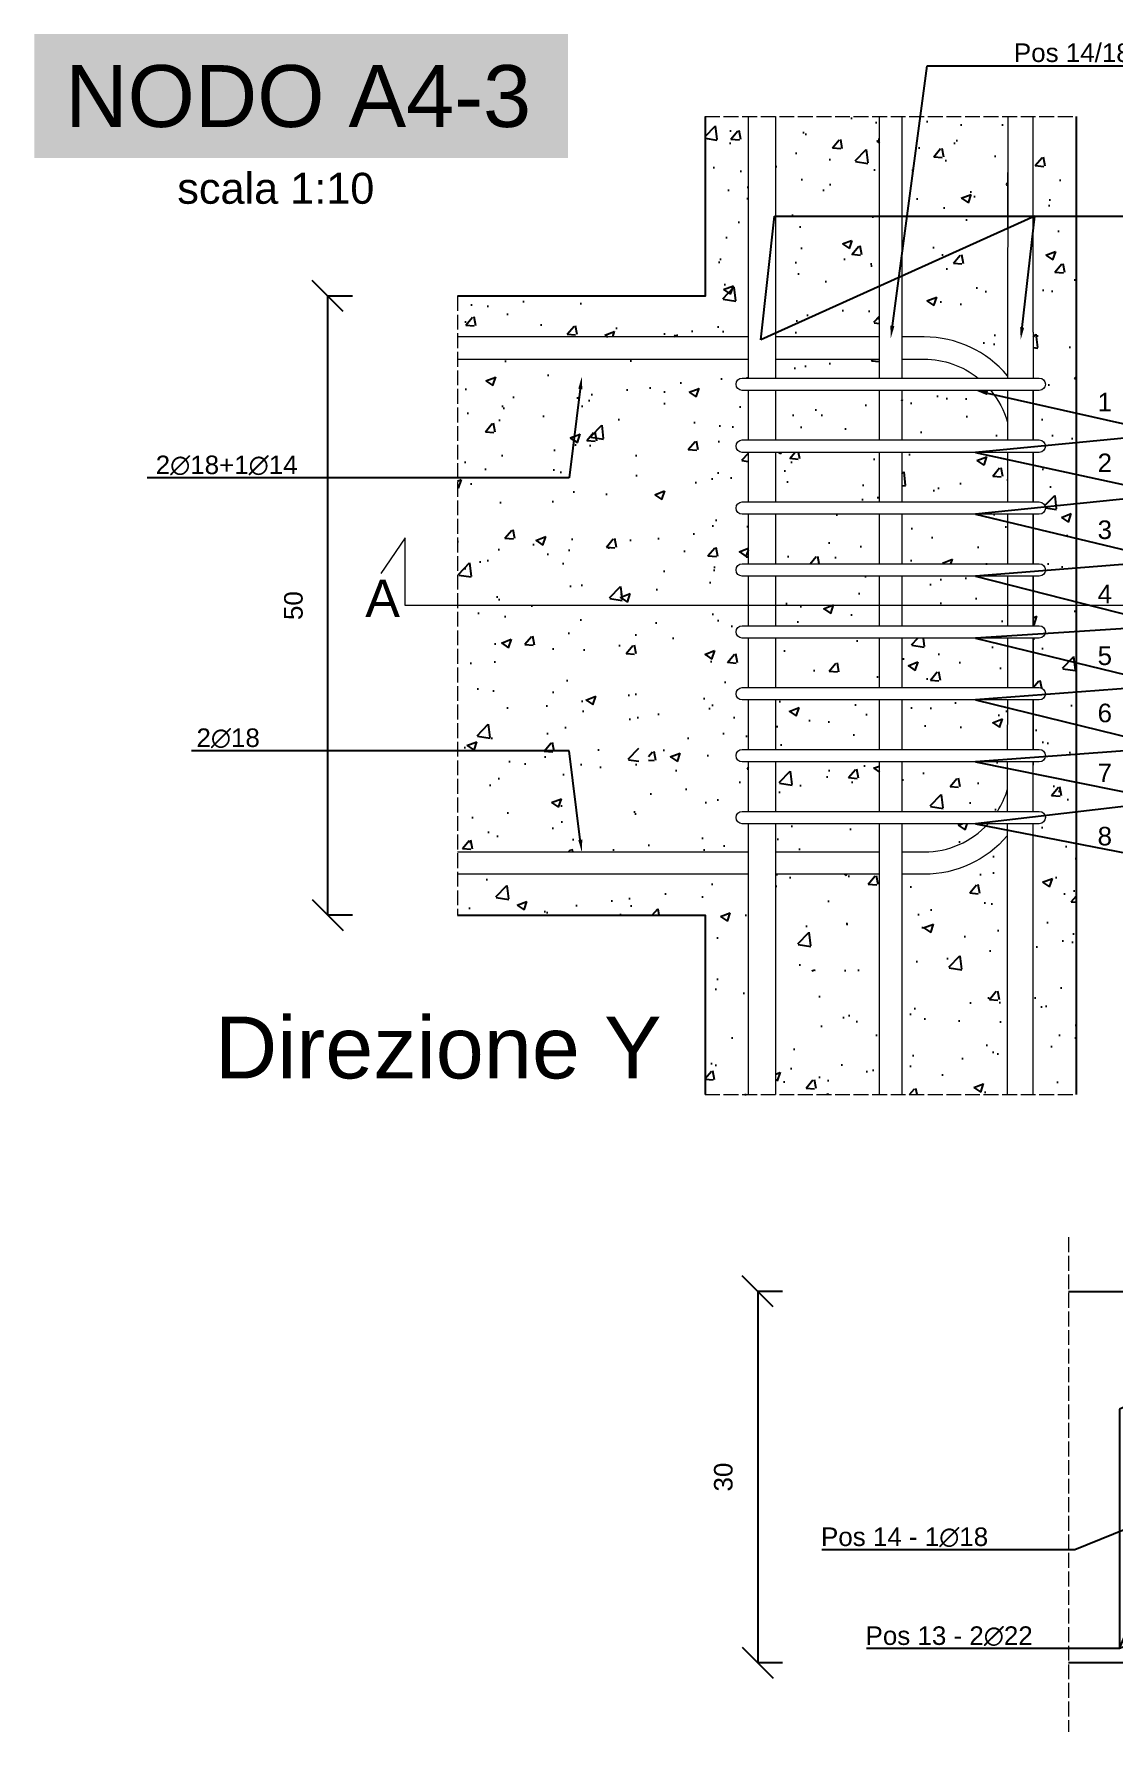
# Model space of a CAD drawing. Header units: millimetres. Extents: x -455371 to 117772, y -78417 to 116564.
# Drawn here: x -333745 to -332872, y 112695 to 114076 of the extents above; entities that cross this region are included whole.
import ezdxf
from ezdxf import colors
from ezdxf.entities.mleader import LeaderData, LeaderLine
from ezdxf.math import Vec2, Vec3

# ---------------------------------------------------------------- set-up
doc = ezdxf.new("R2010")
doc.units = ezdxf.units.MM
doc.linetypes.add('ACAD_ISO02W100', pattern=[15, 12, -3])
doc.layers.get('0').update_dxf_attribs({"color": 255})
for name, color, linetype, lineweight in [('armature', 5, 'Continuous', 18), ('Cls', 7, 'Continuous', 25), ('quote', 5, 'Continuous', 15), ('Scritte', 7, 'Continuous', 15), ('staffe', 10, 'Continuous', 15), ('tratteggio 1 a 50', 230, 'ACAD_ISO02W100', 15)]:
    doc.layers.add(name, color=color, linetype=linetype, lineweight=lineweight)
doc.layers.add('RETINI', color=253, linetype='Continuous')
doc.styles.get("Standard").update_dxf_attribs({"font": 'arial.ttf'})
doc.dimstyles.new('scala 1 a 10', dxfattribs={"dimtxt": 15, "dimasz": 25, "dimexe": 0.183, "dimexo": 0.1, "dimgap": 20, "dimtad": 2, "dimdec": 0, "dimlfac": 0.1, "dimzin": 0, "dimdsep": 46, "dimtxsty": 'Standard', "dimblk": 'OBLIQUE', "dimcen": -25, "dimadec": 0, "dimazin": 0, "dimtfac": 1, "dimtdec": 0, "dimtofl": 0, "dimtmove": 0, "dimatfit": 3, "dimfxl": 20, "dimfxlon": 1, "dimtolj": 1, "dimtzin": 0, "dimarcsym": 0})

# ---------------------------------------------------------------- blocks, each defined once
blk = doc.blocks.new('*U1369')
at = {"layer": 'staffe'}
blk.add_lwpolyline([(-120, 5), (120, 5, -1), (120, -5), (-120, -5, -1)], format="xyb", close=True, dxfattribs=at)
blk = doc.blocks.new('*U1370')
at = {"layer": 'armature', "color": 0, "linetype": 'ByBlock', "lineweight": -2, "transparency": 16777216}
for p in [(0, 350), (0, 300), (0, 250), (0, 200), (0, 150), (0, 100), (0, 50), (0, 0)]:
    blk.add_blockref('*U1369', p, dxfattribs=at)
blk = doc.blocks.new('_Oblique')
at = {"color": 0, "linetype": 'ByBlock', "lineweight": -2}
blk.add_line((-0.5, -0.5), (0.5, 0.5), dxfattribs=at)
blk = doc.blocks.new('*D2414')
at = {"layer": 'Defpoints', "color": 0, "transparency": 16777216}
for p in [(-332815.4, 113060.7), (-333160, 112760.7), (-332815.4, 112760.7)]:
    blk.add_point(p, dxfattribs=at)
at = {"layer": 'quote', "color": 0, "lineweight": -2, "transparency": 16777216}
for p, q in [((-333140, 113060.7), (-333160.2, 113060.7)), ((-333160, 113060.7), (-333160, 112760.7)), ((-333140, 112760.7), (-333160.2, 112760.7))]:
    blk.add_line(p, q, dxfattribs=at)
at = {"layer": 'quote', "color": 0, "lineweight": -2, "transparency": 16777216, "xscale": 25, "yscale": 25, "zscale": 25}
for p, rotation in [((-333160, 113060.7), 90), ((-333160, 112760.7), 270)]:
    blk.add_blockref('_Oblique', p, dxfattribs=dict(at, rotation=rotation))
at = {"layer": 'quote', "color": 0, "transparency": 16777216, "insert": (-333187.7, 112910.7), "char_height": 15, "attachment_point": 5, "rotation": 90}
blk.add_mtext('\\A1;30', dxfattribs=at)
blk = doc.blocks.new('*D2417')
at = {"layer": 'Defpoints', "color": 0, "transparency": 16777216}
for p in [(-333507.3, 113864.6), (-332902.5, 113864.6), (-332902.5, 113364.6)]:
    blk.add_point(p, dxfattribs=at)
at = {"layer": 'quote', "color": 0, "lineweight": -2, "transparency": 16777216}
for p, q in [((-333487.3, 113864.6), (-333507.5, 113864.6)), ((-333507.3, 113364.6), (-333507.3, 113864.6)), ((-333487.3, 113364.6), (-333507.5, 113364.6))]:
    blk.add_line(p, q, dxfattribs=at)
at = {"layer": 'quote', "color": 0, "lineweight": -2, "transparency": 16777216, "xscale": 25, "yscale": 25, "zscale": 25}
for p, rotation in [((-333507.3, 113864.6), 90), ((-333507.3, 113364.6), 270)]:
    blk.add_blockref('_Oblique', p, dxfattribs=dict(at, rotation=rotation))
at = {"layer": 'quote', "color": 0, "transparency": 16777216, "insert": (-333535, 113614.6), "char_height": 15, "attachment_point": 5, "rotation": 90}
blk.add_mtext('\\A1;50', dxfattribs=at)

msp = doc.modelspace()

# ---------------------------------------------------------------- hatches: boundary and pattern name
at = {"layer": 'RETINI'}
h = msp.add_hatch(dxfattribs=at)
h.set_pattern_fill('AR-CONC', color=256, scale=0.45)
h.paths.add_polyline_path([(-333356.1, 113813.6), (-333402.5, 113813.6), (-333402.5, 113415.6), (-333356.1, 113415.6)])
h.paths.add_polyline_path([(-333256.1, 113813.6), (-333348.1, 113813.6), (-333348.1, 113415.6), (-333256.1, 113415.6)])
h.paths.add_polyline_path([(-333167.5, 113688.4), (-333172.5, 113688.4, -1), (-333172.5, 113698.4), (-333167.5, 113698.4), (-333167.5, 113738.4), (-333172.5, 113738.4, -1), (-333172.5, 113748.4), (-333167.5, 113748.4), (-333167.5, 113788.4), (-333172.5, 113788.4, -1), (-333172.5, 113798.4), (-333167.5, 113798.4), (-333167.5, 113813.6), (-333248.1, 113813.6), (-333248.1, 113415.6), (-333167.5, 113415.6), (-333167.5, 113438.4), (-333172.5, 113438.4, -1), (-333172.5, 113448.4), (-333167.5, 113448.4), (-333167.5, 113488.4), (-333172.5, 113488.4, -1), (-333172.5, 113498.4), (-333167.5, 113498.4), (-333167.5, 113538.4), (-333172.5, 113538.4, -1), (-333172.5, 113548.4), (-333167.5, 113548.4), (-333167.5, 113588.4), (-333172.5, 113588.4, -1), (-333172.5, 113598.4), (-333167.5, 113598.4), (-333167.5, 113638.4), (-333172.5, 113638.4, -1), (-333172.5, 113648.4), (-333167.5, 113648.4)])
h.paths.add_polyline_path([(-333061.5, 113788.4), (-333145.5, 113788.4), (-333145.5, 113748.4), (-333061.5, 113748.4)])
h.paths.add_polyline_path([(-332971.7, 113788.4), (-333043.5, 113788.4), (-333043.5, 113748.4), (-332958.2, 113748.4), (-332958.2, 113762.8, 0.104305)])
h.paths.add_polyline_path([(-333025.5, 113813.6), (-333043.5, 113813.6), (-333043.5, 113798.4), (-332981.9, 113798.4, 0.169889)])
h.paths.add_polyline_path([(-333061.5, 113813.6), (-333145.5, 113813.6), (-333145.5, 113798.4), (-333061.5, 113798.4)])
h.paths.add_polyline_path([(-333061.5, 113738.4), (-333145.5, 113738.4), (-333145.5, 113698.4), (-333061.5, 113698.4)])
h.paths.add_polyline_path([(-332958.2, 113738.4), (-333043.5, 113738.4), (-333043.5, 113698.4), (-332958.2, 113698.4)])
h.paths.add_polyline_path([(-332958.2, 113688.4), (-333043.5, 113688.4), (-333043.5, 113648.4), (-332958.3, 113648.4)])
h.paths.add_polyline_path([(-333061.5, 113688.4), (-333145.5, 113688.4), (-333145.5, 113648.4), (-333061.5, 113648.4)])
h.paths.add_polyline_path([(-333061.5, 113638.4), (-333145.5, 113638.4), (-333145.5, 113598.4), (-333061.5, 113598.4)])
h.paths.add_polyline_path([(-332958.3, 113638.4), (-333043.5, 113638.4), (-333043.5, 113598.4), (-332958.3, 113598.4)])
h.paths.add_polyline_path([(-333061.5, 113588.4), (-333145.5, 113588.4), (-333145.5, 113548.4), (-333061.5, 113548.4)])
h.paths.add_polyline_path([(-332958.3, 113588.4), (-333043.5, 113588.4), (-333043.5, 113548.4), (-332958.3, 113548.4)])
h.paths.add_polyline_path([(-333061.5, 113538.4), (-333145.5, 113538.4), (-333145.5, 113498.4), (-333061.5, 113498.4)])
h.paths.add_polyline_path([(-332958.3, 113538.4), (-333043.5, 113538.4), (-333043.5, 113498.4), (-332958.4, 113498.4)])
h.paths.add_polyline_path([(-333061.5, 113488.4), (-333145.5, 113488.4), (-333145.5, 113448.4), (-333061.5, 113448.4)])
h.paths.add_polyline_path([(-332958.4, 113488.4), (-333043.5, 113488.4), (-333043.5, 113448.4), (-332966.3, 113448.4, 0.068749), (-332958.4, 113465.8)])
h.paths.add_polyline_path([(-332973.9, 113438.4), (-333043.5, 113438.4), (-333043.5, 113415.6), (-333025.5, 113415.6, 0.210392)])
h.paths.add_polyline_path([(-333061.5, 113438.4), (-333145.5, 113438.4), (-333145.5, 113415.6), (-333061.5, 113415.6)])
h.paths.add_polyline_path([(-333061.5, 113397.6), (-333145.5, 113397.6), (-333145.5, 113319.6), (-333061.5, 113319.6)])
h.paths.add_polyline_path([(-332958.4, 113428.7, -0.220329), (-333025.5, 113397.6), (-333043.5, 113397.6), (-333043.5, 113319.6), (-332958.5, 113319.6)])
h.paths.add_polyline_path([(-332958.5, 113309.6), (-333043.5, 113309.6), (-333043.5, 113219.6), (-332958.5, 113219.6)])
h.paths.add_polyline_path([(-333061.5, 113309.6), (-333145.5, 113309.6), (-333145.5, 113219.6), (-333061.5, 113219.6)])
h.paths.add_polyline_path([(-333061.5, 114009.6), (-333145.5, 114009.6), (-333145.5, 113919.6), (-333061.5, 113919.6)])
h.paths.add_polyline_path([(-332958, 114009.6), (-333043.5, 114009.6), (-333043.5, 113919.6), (-332958.1, 113919.6)])
h.paths.add_polyline_path([(-332958.1, 113909.6), (-333043.5, 113909.6), (-333043.5, 113831.6), (-333025.5, 113831.6, -0.221385), (-332958.2, 113800.3)])
h.paths.add_polyline_path([(-333061.5, 113909.6), (-333145.5, 113909.6), (-333145.5, 113831.6), (-333061.5, 113831.6)])
edge = h.paths.add_edge_path()
edge.add_line((-333167.5, 114009.6), (-333202.5, 114009.6))
edge.add_line((-333202.5, 114009.6), (-333202.5, 113864.6))
edge.add_line((-333202.5, 113864.6), (-333402.5, 113864.6))
edge.add_line((-333402.5, 113864.6), (-333402.5, 113831.6))
edge.add_line((-333402.5, 113831.6), (-333356.1, 113831.6))
edge.add_line((-333356.1, 113831.6), (-333356.1, 113835.6))
edge.add_arc((-333352.1, 113835.6), 4, 2.2127, 180.0004, ccw=False)
edge.add_line((-333348.1, 113835.8), (-333348.1, 113831.6))
edge.add_line((-333348.1, 113831.6), (-333256.1, 113831.6))
edge.add_line((-333256.1, 113831.6), (-333256.1, 113835.6))
edge.add_arc((-333252.1, 113835.6), 4, 2.2127, 180.0004, ccw=False)
edge.add_line((-333248.1, 113835.8), (-333248.1, 113831.6))
edge.add_line((-333248.1, 113831.6), (-333167.5, 113831.6))
edge.add_line((-333167.5, 113831.6), (-333167.5, 113909.6))
edge.add_line((-333167.5, 113909.6), (-333172.5, 113909.6))
edge.add_arc((-333172.5, 113914.6), 5, 90, 270, ccw=False)
edge.add_line((-333172.5, 113919.6), (-333167.5, 113919.6))
edge.add_line((-333167.5, 113919.6), (-333167.5, 114009.6))
edge = h.paths.add_edge_path()
edge.add_line((-332937.5, 113219.6), (-332902.5, 113219.6))
edge.add_line((-332902.5, 113219.6), (-332902.5, 114009.6))
edge.add_line((-332902.5, 114009.6), (-332937.5, 114009.6))
edge.add_line((-332937.5, 114009.6), (-332937.5, 113919.6))
edge.add_line((-332937.5, 113919.6), (-332932.5, 113919.6))
edge.add_arc((-332932.5, 113914.6), 5, -90, 90, ccw=False)
edge.add_line((-332932.5, 113909.6), (-332937.5, 113909.6))
edge.add_line((-332937.5, 113909.6), (-332937.5, 113835.6))
edge.add_line((-332937.5, 113835.6), (-332937.5, 113798.4))
edge.add_line((-332937.5, 113798.4), (-332932.5, 113798.4))
edge.add_arc((-332932.5, 113793.4), 5, -90, 90, ccw=False)
edge.add_line((-332932.5, 113788.4), (-332937.5, 113788.4))
edge.add_line((-332937.5, 113788.4), (-332937.5, 113748.4))
edge.add_line((-332937.5, 113748.4), (-332932.5, 113748.4))
edge.add_arc((-332932.5, 113743.4), 5, -90, 90, ccw=False)
edge.add_line((-332932.5, 113738.4), (-332937.5, 113738.4))
edge.add_line((-332937.5, 113738.4), (-332937.5, 113698.4))
edge.add_line((-332937.5, 113698.4), (-332932.5, 113698.4))
edge.add_arc((-332932.5, 113693.4), 5, -90, 90, ccw=False)
edge.add_line((-332932.5, 113688.4), (-332937.5, 113688.4))
edge.add_line((-332937.5, 113688.4), (-332937.5, 113648.4))
edge.add_line((-332937.5, 113648.4), (-332932.5, 113648.4))
edge.add_arc((-332932.5, 113643.4), 5, -90, 90, ccw=False)
edge.add_line((-332932.5, 113638.4), (-332937.5, 113638.4))
edge.add_line((-332937.5, 113638.4), (-332937.5, 113598.4))
edge.add_line((-332937.5, 113598.4), (-332932.5, 113598.4))
edge.add_arc((-332932.5, 113593.4), 5, -90, 90, ccw=False)
edge.add_line((-332932.5, 113588.4), (-332937.5, 113588.4))
edge.add_line((-332937.5, 113588.4), (-332937.5, 113548.4))
edge.add_line((-332937.5, 113548.4), (-332932.5, 113548.4))
edge.add_arc((-332932.5, 113543.4), 5, -90, 90, ccw=False)
edge.add_line((-332932.5, 113538.4), (-332937.5, 113538.4))
edge.add_line((-332937.5, 113538.4), (-332937.5, 113498.4))
edge.add_line((-332937.5, 113498.4), (-332932.5, 113498.4))
edge.add_arc((-332932.5, 113493.4), 5, -90, 90, ccw=False)
edge.add_line((-332932.5, 113488.4), (-332937.5, 113488.4))
edge.add_line((-332937.5, 113488.4), (-332937.5, 113448.4))
edge.add_line((-332937.5, 113448.4), (-332932.5, 113448.4))
edge.add_arc((-332932.5, 113443.4), 5, -90, 90, ccw=False)
edge.add_line((-332932.5, 113438.4), (-332937.5, 113438.4))
edge.add_line((-332937.5, 113438.4), (-332937.5, 113319.6))
edge.add_line((-332937.5, 113319.6), (-332932.5, 113319.6))
edge.add_arc((-332932.5, 113314.6), 5, -90, 90, ccw=False)
edge.add_line((-332932.5, 113309.6), (-332937.5, 113309.6))
edge.add_line((-332937.5, 113309.6), (-332937.5, 113219.6))
edge = h.paths.add_edge_path()
edge.add_line((-333202.5, 113219.6), (-333167.5, 113219.6))
edge.add_line((-333167.5, 113219.6), (-333167.5, 113309.6))
edge.add_line((-333167.5, 113309.6), (-333172.5, 113309.6))
edge.add_arc((-333172.5, 113314.6), 5, 90, 270, ccw=False)
edge.add_line((-333172.5, 113319.6), (-333167.5, 113319.6))
edge.add_line((-333167.5, 113319.6), (-333167.5, 113397.6))
edge.add_line((-333167.5, 113397.6), (-333248.1, 113397.6))
edge.add_line((-333248.1, 113397.6), (-333248.1, 113393.6))
edge.add_arc((-333252.1, 113393.5), 4, -180, 2.2127, ccw=False)
edge.add_line((-333256.1, 113393.5), (-333256.1, 113397.6))
edge.add_line((-333256.1, 113397.6), (-333348.1, 113397.6))
edge.add_line((-333348.1, 113397.6), (-333348.1, 113393.6))
edge.add_arc((-333352.1, 113393.5), 4, -180, 2.2127, ccw=False)
edge.add_line((-333356.1, 113393.5), (-333356.1, 113397.6))
edge.add_line((-333356.1, 113397.6), (-333402.5, 113397.6))
edge.add_line((-333402.5, 113397.6), (-333402.5, 113364.6))
edge.add_line((-333402.5, 113364.6), (-333202.5, 113364.6))
edge.add_line((-333202.5, 113364.6), (-333202.5, 113219.6))

# ---------------------------------------------------------------- linework, layer by layer
at = {"layer": 'armature'}
for points in [[(-333167.5, 113919.6), (-333167.5, 114009.6)], [(-333167.5, 113798.4), (-333167.5, 114009.6)], [(-333145.5, 114009.6), (-333145.5, 113919.6)], [(-333145.5, 114009.6), (-333145.5, 113798.4)], [(-333061.5, 113919.6), (-333061.5, 114009.6)], [(-333061.5, 113798.4), (-333061.5, 114009.6)], [(-333043.5, 114009.6), (-333043.5, 113919.6)], [(-333043.5, 114009.6), (-333043.5, 113798.4)], [(-332958, 114009.6), (-332958.2, 113798.4)], [(-332958, 114009.6), (-332958.1, 113919.6)], [(-332937.5, 113919.6), (-332937.5, 114009.6)], [(-332937.5, 113835.6), (-332937.5, 114009.6)], [(-333356.1, 113831.6), (-333402.5, 113831.6)], [(-333167.5, 113831.6), (-333402.5, 113831.6)], [(-333256.1, 113831.6), (-333348.1, 113831.6)], [(-333061.5, 113831.6), (-333145.5, 113831.6)], [(-332937.5, 113835.6), (-332937.5, 113835.6), (-332937.5, 113798.4)], [(-333402.5, 113813.6), (-333356.1, 113813.6)], [(-333402.5, 113813.6), (-333167.5, 113813.6)], [(-333348.1, 113813.6), (-333256.1, 113813.6)], [(-333145.5, 113813.6), (-333061.5, 113813.6)], [(-333167.5, 113748.4), (-333167.5, 113788.4)], [(-333145.5, 113788.4), (-333145.5, 113748.4)], [(-333061.5, 113748.4), (-333061.5, 113788.4)], [(-333043.5, 113788.4), (-333043.5, 113748.4)], [(-332958.2, 113788.4), (-332958.2, 113748.4)], [(-332937.5, 113748.4), (-332937.5, 113788.4)], [(-332937.5, 113788.4), (-332937.5, 113748.4)], [(-333167.5, 113698.4), (-333167.5, 113738.4)], [(-333145.5, 113738.4), (-333145.5, 113698.4)], [(-333061.5, 113698.4), (-333061.5, 113738.4)], [(-333043.5, 113738.4), (-333043.5, 113698.4)], [(-332958.2, 113738.4), (-332958.2, 113698.4)], [(-332937.5, 113743.6), (-332937.5, 113743.6)], [(-332937.5, 113698.4), (-332937.5, 113738.4)], [(-332937.5, 113698.4), (-332937.5, 113738.4)], [(-332937.5, 113738.4), (-332937.5, 113698.4)], [(-333167.5, 113648.4), (-333167.5, 113688.4)], [(-333145.5, 113688.4), (-333145.5, 113648.4)], [(-333061.5, 113648.4), (-333061.5, 113688.4)], [(-333043.5, 113688.4), (-333043.5, 113648.4)], [(-332958.2, 113688.4), (-332958.3, 113648.4)], [(-332937.5, 113688.4), (-332937.5, 113648.4)], [(-332937.5, 113648.4), (-332937.5, 113688.4)], [(-332937.5, 113648.4), (-332937.5, 113688.4)], [(-333167.5, 113598.4), (-333167.5, 113638.4)], [(-333145.5, 113638.4), (-333145.5, 113598.4)], [(-333061.5, 113598.4), (-333061.5, 113638.4)], [(-333043.5, 113638.4), (-333043.5, 113598.4)], [(-332958.3, 113638.4), (-332958.3, 113598.4)], [(-332937.5, 113598.4), (-332937.5, 113638.4)], [(-332937.5, 113598.4), (-332937.5, 113638.4)], [(-332937.5, 113638.4), (-332937.5, 113598.4)], [(-333167.5, 113548.4), (-333167.5, 113588.4)], [(-333145.5, 113588.4), (-333145.5, 113548.4)], [(-333061.5, 113548.4), (-333061.5, 113588.4)], [(-333043.5, 113588.4), (-333043.5, 113548.4)], [(-332958.3, 113588.4), (-332958.3, 113548.4)], [(-332937.5, 113548.4), (-332937.5, 113588.4)], [(-332937.5, 113548.4), (-332937.5, 113588.4)], [(-332937.5, 113588.4), (-332937.5, 113548.4)], [(-333167.5, 113498.4), (-333167.5, 113538.4)], [(-333145.5, 113538.4), (-333145.5, 113498.4)], [(-333061.5, 113498.4), (-333061.5, 113538.4)], [(-333043.5, 113538.4), (-333043.5, 113498.4)], [(-332958.3, 113538.4), (-332958.4, 113498.4)], [(-332937.5, 113538.4), (-332937.5, 113498.4)], [(-332937.5, 113498.4), (-332937.5, 113538.4)], [(-332937.5, 113498.4), (-332937.5, 113538.4)], [(-333167.5, 113448.4), (-333167.5, 113488.4)], [(-333145.5, 113488.4), (-333145.5, 113448.4)], [(-333061.5, 113448.4), (-333061.5, 113488.4)], [(-333043.5, 113488.4), (-333043.5, 113448.4)], [(-332958.4, 113488.4), (-332958.4, 113448.4)], [(-332937.5, 113448.4), (-332937.5, 113488.4)], [(-332937.5, 113448.4), (-332937.5, 113488.4)], [(-332937.5, 113488.4), (-332937.5, 113485.6), (-332937.5, 113485.6)], [(-333167.5, 113219.6), (-333167.5, 113438.4)], [(-333145.5, 113438.4), (-333145.5, 113219.6)], [(-333061.5, 113219.6), (-333061.5, 113438.4)], [(-333043.5, 113438.4), (-333043.5, 113219.6)], [(-332958.4, 113438.4), (-332958.5, 113219.6)], [(-332937.5, 113393.6), (-332937.5, 113393.6), (-332937.5, 113438.4)], [(-332937.5, 113219.6), (-332937.5, 113438.4)], [(-333402.5, 113415.6), (-333356.1, 113415.6)], [(-333402.5, 113415.6), (-333167.5, 113415.6)], [(-333348.1, 113415.6), (-333256.1, 113415.6)], [(-333145.5, 113415.6), (-333061.5, 113415.6)], [(-333356.1, 113397.6), (-333402.5, 113397.6)], [(-333167.5, 113397.6), (-333402.5, 113397.6)], [(-333256.1, 113397.6), (-333348.1, 113397.6)], [(-333061.5, 113397.6), (-333145.5, 113397.6)], [(-333167.5, 113219.6), (-333167.5, 113309.6)], [(-333145.5, 113309.6), (-333145.5, 113219.6)], [(-333061.5, 113219.6), (-333061.5, 113309.6)], [(-333043.5, 113309.6), (-333043.5, 113219.6)], [(-332958.5, 113309.6), (-332958.5, 113219.6)], [(-332937.5, 113219.6), (-332937.5, 113309.6)]]:
    msp.add_lwpolyline(points, dxfattribs=at)
for points in [[(-332958.2, 113800.3, 0.221385), (-333025.5, 113831.6), (-333043.5, 113831.6)], [(-333043.5, 113813.6), (-333025.5, 113813.6, -0.169889), (-332981.9, 113798.4)], [(-332971.7, 113788.4, -0.104305), (-332958.2, 113762.8)], [(-332966.3, 113448.4, 0.068749), (-332958.4, 113465.8, 0.068749)], [(-333043.5, 113415.6), (-333025.5, 113415.6, 0.210392), (-332973.9, 113438.4)], [(-332958.4, 113428.7, -0.220329), (-333025.5, 113397.6), (-333043.5, 113397.6)]]:
    msp.add_lwpolyline(points, format="xyb", dxfattribs=at)
at = {"layer": 'Cls'}
for points in [[(-333202.5, 114009.6), (-333202.5, 113864.6), (-333402.5, 113864.6)], [(-332902.5, 113219.6), (-332902.5, 114009.6)], [(-333402.5, 113364.6), (-333202.5, 113364.6), (-333202.5, 113219.6)], [(-332908.8, 113060.7), (-332815.4, 113060.7)], [(-332815.4, 112760.7), (-332908.8, 112760.7)]]:
    msp.add_lwpolyline(points, dxfattribs=at)
at = {"layer": 'quote'}
msp.add_lwpolyline([(-332770.5, 113640.6), (-332790.1, 113669.4), (-332790.1, 113614.6), (-332790.1, 113614.6), (-332790.1, 113614.6), (-332790.1, 113614.6), (-333444.9, 113614.6), (-333444.9, 113669.4), (-333464.5, 113640.6)], dxfattribs=at)
at = {"layer": 'tratteggio 1 a 50'}
for points in [[(-333202.5, 114009.6), (-332902.5, 114009.6)], [(-333402.5, 113864.6), (-333402.5, 113364.6)], [(-333202.5, 113219.6), (-332902.5, 113219.6)], [(-332908.8, 113104.4), (-332908.8, 112705)]]:
    msp.add_lwpolyline(points, dxfattribs=at)

# ---------------------------------------------------------------- block references
at = {"layer": 'armature'}
msp.add_blockref('*U1370', (-333052.5, 113443.4), dxfattribs=at)

# ---------------------------------------------------------------- texts
at = {"layer": 'Scritte', "insert": (-333719.5, 114051.2), "char_height": 50, "attachment_point": 1, "bg_fill": 1, "box_fill_scale": 1.5, "bg_fill_color": 253, "bg_fill_transparency": 0}
msp.add_mtext_dynamic_manual_height_columns('NODO A4-3', width=381.215, gutter_width=12.5, heights=[0], dxfattribs=at)
at = {"layer": 'Scritte', "attachment_point": 1}
for s, width, heights, insert, char_height in [('scala 1:10', 172.003, [34.7], (-333628.9, 113964.2), 25), ('1', 62.827, [0], (-332885.4, 113786.5), 15), ('2', 62.827, [0], (-332885.4, 113737.4), 15), ('3', 62.827, [0], (-332885.4, 113683.4), 15), ('\\pxt16;A', 52.404, [0], (-333477, 113635.5), 30), ('4', 62.827, [0], (-332885.4, 113631.5), 15), ('5', 62.827, [0], (-332885.4, 113581.6), 15), ('6', 62.827, [0], (-332885.4, 113535.4), 15), ('7', 62.827, [0], (-332885.4, 113487), 15), ('8', 62.827, [0], (-332885.4, 113435.9), 15), ('Direzione Y', 381.257, [89.6], (-333598.6, 113282.7), 50)]:
    msp.add_mtext_dynamic_manual_height_columns(s, width=width, gutter_width=12.5, heights=heights, dxfattribs=dict(at, insert=insert, char_height=char_height))

# ---------------------------------------------------------------- dimensions: what is measured, and where the dimension line sits
at = {"layer": 'quote'}
dim = msp.add_linear_dim(base=(-333507.3, 113864.6), p1=(-332902.5, 113364.6), p2=(-332902.5, 113864.6), angle=90, dimstyle='scala 1 a 10', dxfattribs=at)
dim.commit()
dim.dimension.update_dxf_attribs({"geometry": '*D2417', "text_midpoint": (-333535, 113614.6)})
dim = msp.add_aligned_dim(p1=(-332815.4, 113060.7), p2=(-332815.4, 112760.7), distance=-344.6, dimstyle='scala 1 a 10', dxfattribs=at)
dim.commit()
dim.dimension.update_dxf_attribs({"geometry": '*D2414', "text_midpoint": (-333187.7, 112910.7)})

# ---------------------------------------------------------------- leaders
ml = msp.add_multileader_mtext('Standard', dxfattribs=at)
ml.set_content('Pos 14/18 - 2∅18', color=256)
ml.set_leader_properties()
ml.build(insert=Vec2(0, 0))
ml.multileader.update_dxf_attribs({"text_left_attachment_type": 6, "text_right_attachment_type": 6, "dogleg_length": 20, "arrow_head_size": 10})
ctx = ml.context
ctx.base_point, ctx.char_height, ctx.arrow_head_size, ctx.landing_gap_size, ctx.plane_origin = Vec3(-333003, 114050.7), 15, 10, 50, Vec3(-333048.5, 113920)
ctx.left_attachment, ctx.right_attachment = 6, 6
notes = []
notes.append((ctx, [(0, (1, 1, 0), (-333023, 114050.7), (1, 0), 20, [(1, [(-333052.5, 113830.6), (-333023, 114050.7)], 0, [])])]))
ctx.mtext.insert, ctx.mtext.flow_direction = Vec3(-332953, 114068.7), 5
ml = msp.add_multileader_mtext('Standard', dxfattribs=at)
ml.set_content('Pos 13/17 - 2∅22', color=256)
ml.set_leader_properties()
ml.build(insert=Vec2(0, 0))
ml.multileader.update_dxf_attribs({"text_left_attachment_type": 6, "text_right_attachment_type": 6, "dogleg_length": 20, "arrow_head_size": 10})
ctx = ml.context
ctx.base_point, ctx.char_height, ctx.arrow_head_size, ctx.landing_gap_size, ctx.plane_origin = Vec3(-332916, 113929.1), 15, 10, 50, Vec3(-332943.5, 113918.8)
ctx.left_attachment, ctx.right_attachment = 6, 6
notes.append((ctx, [(0, (1, 1, 0), (-332936, 113929.1), (1, 0), 20, [(0, [(-332947.5, 113829.4), (-332936, 113929.1), (-333157.5, 113829.4), (-333146.4, 113929.1)], 0, [])])]))
ctx.mtext.insert, ctx.mtext.flow_direction = Vec3(-332866, 113947.1), 5
ml = msp.add_multileader_mtext('Standard', dxfattribs=at)
ml.set_content('2∅18+1∅14', color=256)
ml.set_leader_properties()
ml.build(insert=Vec2(0, 0))
ml.multileader.update_dxf_attribs({"text_left_attachment_type": 6, "text_right_attachment_type": 6, "dogleg_length": 20, "arrow_head_size": 10})
ctx = ml.context
ctx.base_point, ctx.char_height, ctx.arrow_head_size, ctx.landing_gap_size, ctx.plane_origin = Vec3(-333694.8, 113717.8), 15, 10, 50, Vec3(-333616.5, 113728.1)
ctx.left_attachment, ctx.right_attachment, ctx.text_align_type = 6, 6, 2
notes.append((ctx, [(0, (1, 1, 0), (-333461.7, 113717.8), (-1, 0), 20, [(0, [(-333302.1, 113799.5), (-333312.2, 113717.8)], 0, [])])]))
ctx.mtext.insert, ctx.mtext.alignment, ctx.mtext.flow_direction = Vec3(-333531.7, 113735.8), 3, 5
ml = msp.add_multileader_mtext('Standard', dxfattribs=at)
ml.set_content('8∅10/5', color=256)
ml.set_leader_properties()
ml.build(insert=Vec2(0, 0))
ml.multileader.update_dxf_attribs({"text_left_attachment_type": 6, "text_right_attachment_type": 6, "dogleg_length": 20, "arrow_head_size": 10})
ctx = ml.context
ctx.base_point, ctx.char_height, ctx.arrow_head_size, ctx.landing_gap_size, ctx.plane_origin = Vec3(-332807.4, 113341), 15, 10, 50, Vec3(-332875.6, 113882.8)
ctx.left_attachment, ctx.right_attachment = 6, 6
notes.append((ctx, [(0, (1, 1, 0), (-332827.4, 113341), (1, 0), 20, [(7, [(-332984.1, 113788.4), (-332827.4, 113753.3), (-332984.1, 113738.4), (-332827.4, 113704.3), (-332984.1, 113688.4), (-332827.4, 113650.9), (-332984.1, 113638.4), (-332827.4, 113598.4), (-332984.1, 113588.4), (-332827.4, 113550.2), (-332984.1, 113538.4), (-332827.4, 113500), (-332984.1, 113488.4), (-332827.4, 113456.8), (-332984.1, 113438.4), (-332827.4, 113407.8)], 0, [])])]))
ctx.mtext.insert, ctx.mtext.flow_direction = Vec3(-332757.4, 113359), 5
ml = msp.add_multileader_mtext('Standard', dxfattribs=at)
ml.set_content('2∅18', color=256)
ml.set_leader_properties()
ml.build(insert=Vec2(0, 0))
ml.multileader.update_dxf_attribs({"text_left_attachment_type": 6, "text_right_attachment_type": 6, "dogleg_length": 20, "arrow_head_size": 10})
ctx = ml.context
ctx.base_point, ctx.char_height, ctx.arrow_head_size, ctx.landing_gap_size, ctx.plane_origin = Vec3(-333661.9, 113497.4), 15, 10, 50, Vec3(-333616.5, 113487.1)
ctx.left_attachment, ctx.right_attachment, ctx.text_align_type = 6, 6, 2
notes.append((ctx, [(0, (1, 1, 0), (-333492.2, 113497.4), (-1, 0), 20, [(0, [(-333302.1, 113415.6), (-333312.2, 113497.4)], 0, [])])]))
ctx.mtext.insert, ctx.mtext.alignment, ctx.mtext.flow_direction = Vec3(-333562.2, 113515.4), 3, 5
ml = msp.add_multileader_mtext('Standard', dxfattribs=at)
ml.set_content('Pos 13 - 2∅22', color=256)
ml.set_leader_properties()
ml.build(insert=Vec2(0, 0))
ml.multileader.update_dxf_attribs({"text_left_attachment_type": 6, "text_right_attachment_type": 6, "dogleg_length": 20, "arrow_head_size": 10})
ctx = ml.context
ctx.base_point, ctx.char_height, ctx.arrow_head_size, ctx.landing_gap_size, ctx.plane_origin = Vec3(-333120.2, 112772.1), 15, 10, 50, Vec3(-332766.5, 112810.8)
ctx.left_attachment, ctx.right_attachment, ctx.text_align_type = 6, 6, 2
notes.append((ctx, [(0, (1, 1, 0), (-332867.8, 112772.1), (-1, 0), 20, [(1, [(-332766.5, 112810.8), (-332867.8, 112772.1), (-332766.5, 113009.2), (-332867.8, 112965.6)], 0, [])])]))
ctx.mtext.insert, ctx.mtext.alignment, ctx.mtext.flow_direction = Vec3(-332937.8, 112790.1), 3, 5
ml = msp.add_multileader_mtext('Standard', dxfattribs=at)
ml.set_content('Pos 14 - 1∅18', color=256)
ml.set_leader_properties()
ml.build(insert=Vec2(0, 0))
ml.multileader.update_dxf_attribs({"text_left_attachment_type": 6, "text_right_attachment_type": 6, "dogleg_length": 20, "arrow_head_size": 10})
ctx = ml.context
ctx.base_point, ctx.char_height, ctx.arrow_head_size, ctx.landing_gap_size, ctx.plane_origin = Vec3(-333156.4, 112852), 15, 10, 50, Vec3(-332459.4, 112769.8)
ctx.left_attachment, ctx.right_attachment, ctx.text_align_type = 6, 6, 2
notes.append((ctx, [(0, (1, 1, 0), (-332903.8, 112852), (-1, 0), 20, [(3, [(-332771.4, 112905.3), (-332903.8, 112852)], 0, [])])]))
ctx.mtext.insert, ctx.mtext.alignment, ctx.mtext.flow_direction = Vec3(-332973.8, 112870), 3, 5
for ctx, leaders in notes:
    for number, flags, end, landing, length, lines in leaders:
        leader = LeaderData()
        leader.index, (leader.has_last_leader_line, leader.has_dogleg_vector, leader.attachment_direction) = number, flags
        leader.last_leader_point, leader.dogleg_vector, leader.dogleg_length = Vec3(end), Vec3(landing), length
        for number, points, colour, breaks in lines:
            line = LeaderLine()
            line.index, line.vertices, line.color, line.breaks = number, Vec3.list(points), colors.encode_raw_color(colour), breaks
            leader.lines.append(line)
        ctx.leaders.append(leader)

doc.saveas('drawing.dxf')
